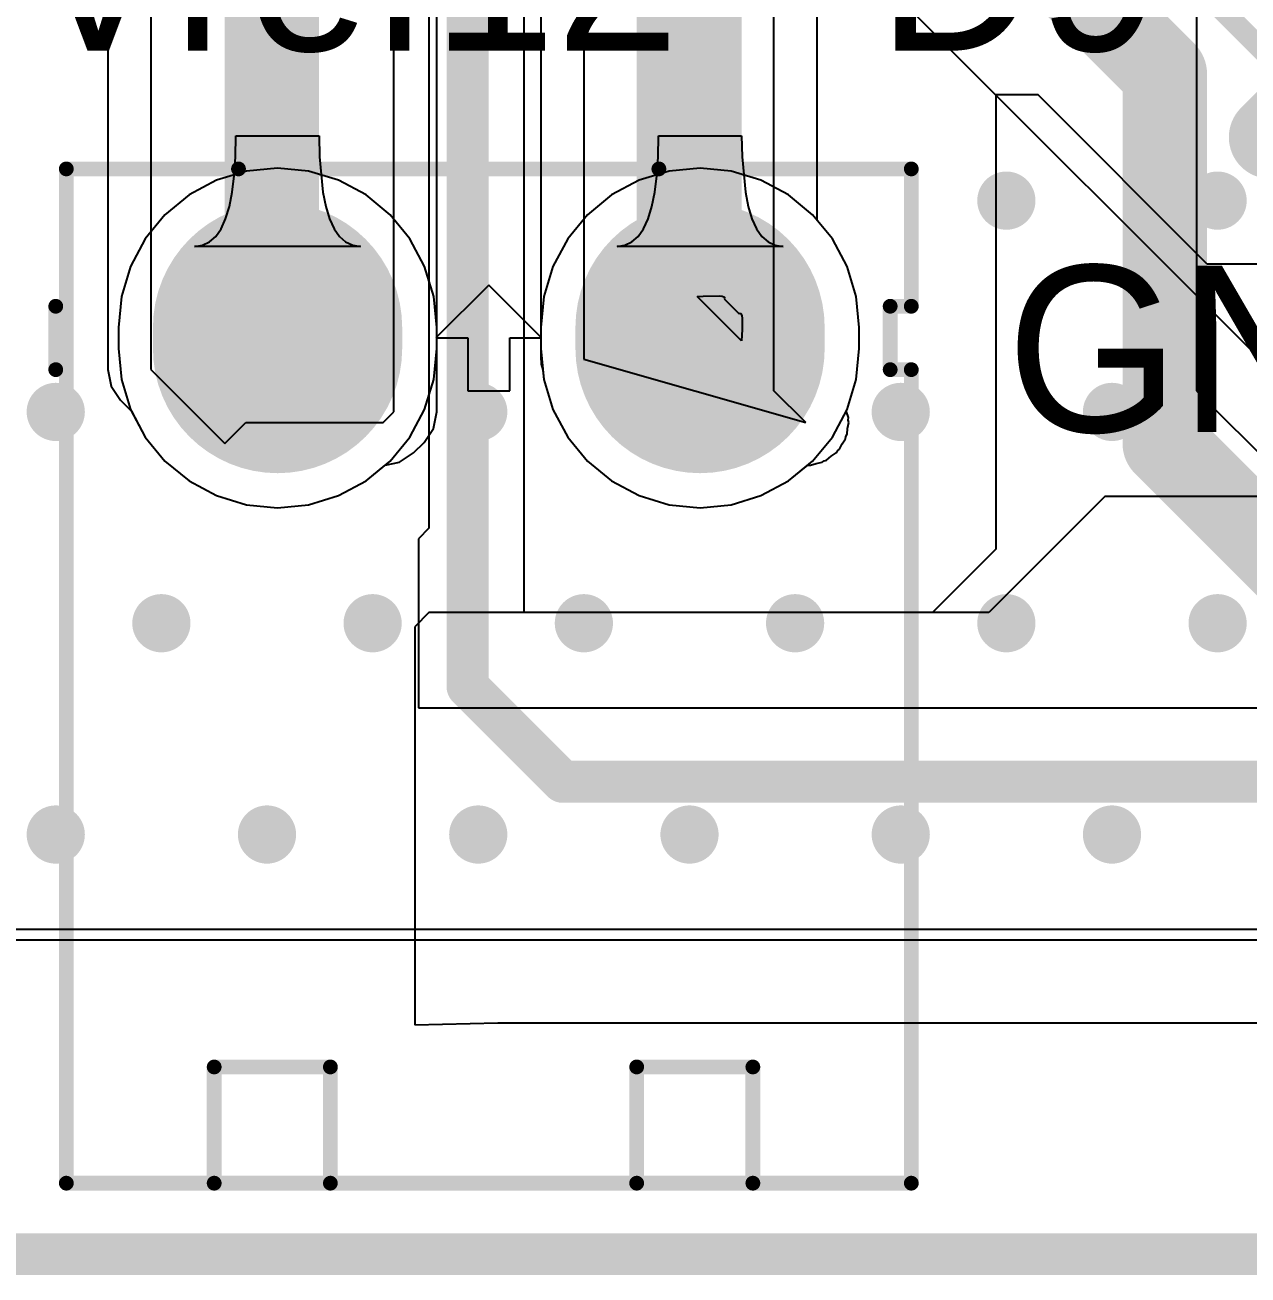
# Model space of a CAD drawing. Header units: millimetres. Extents: x -0.28 to 4.38, y -0.01 to 4.88.
# Drawn here: x 1.025 to 1.604, y -0.013 to 0.578 of the extents above; entities that cross this region are included whole.
import ezdxf

# ---------------------------------------------------------------- set-up
doc = ezdxf.new("R2010")
doc.units = ezdxf.units.MM
doc.header["$MEASUREMENT"] = 0
for name, color, linetype in [('BottomLayer', 5, 'Continuous'), ('BottomSolder', 6, 'Continuous'), ('Mechanical1', 6, 'Continuous'), ('MultiLayer', 9, 'Continuous'), ('PadHoleLayer', 156, 'Continuous'), ('TopLayer', 1, 'Continuous'), ('TopOverlay', 2, 'Continuous'), ('TopSolder', 216, 'Continuous'), ('ViaHoleLayer', 16, 'Continuous')]:
    doc.layers.add(name, color=color, linetype=linetype)

# ---------------------------------------------------------------- blocks, each defined once
blk = doc.blocks.new('KF2_5_08T_88')
at = {"layer": 'BottomLayer', "const_width": 0.11}
for points in [[(0, 0.005), (0, -0.005)], [(0.2, 0.005), (0.2, -0.005)]]:
    blk.add_lwpolyline(points, dxfattribs=at)
at = {"layer": 'BottomLayer', "const_width": 0.055}
for points in [[(-0.0275, 0.005, 1), (0.0275, 0.005, 1)], [(0.1725, 0.005, 1), (0.2275, 0.005, 1)], [(-0.0275, -0.005, 1), (0.0275, -0.005, 1)], [(0.1725, -0.005, 1), (0.2275, -0.005, 1)]]:
    blk.add_lwpolyline(points, format="xyb", close=True, dxfattribs=at)
at = {"layer": 'BottomSolder', "const_width": 0.118}
for points in [[(0, 0.005), (0, -0.005)], [(0.2, 0.005), (0.2, -0.005)]]:
    blk.add_lwpolyline(points, dxfattribs=at)
at = {"layer": 'BottomSolder', "const_width": 0.059}
for points in [[(-0.0295, 0.005, 1), (0.0295, 0.005, 1)], [(0.1705, 0.005, 1), (0.2295, 0.005, 1)], [(-0.0295, -0.005, 1), (0.0295, -0.005, 1)], [(0.1705, -0.005, 1), (0.2295, -0.005, 1)]]:
    blk.add_lwpolyline(points, format="xyb", close=True, dxfattribs=at)
at = {"layer": 'MultiLayer', "const_width": 0.11}
for points in [[(0, 0.005), (0, -0.005)], [(0.2, 0.005), (0.2, -0.005)]]:
    blk.add_lwpolyline(points, dxfattribs=at)
at = {"layer": 'MultiLayer', "const_width": 0.055}
for points in [[(-0.0275, 0.005, 1), (0.0275, 0.005, 1)], [(0.1725, 0.005, 1), (0.2275, 0.005, 1)], [(-0.0275, -0.005, 1), (0.0275, -0.005, 1)], [(0.1725, -0.005, 1), (0.2275, -0.005, 1)]]:
    blk.add_lwpolyline(points, format="xyb", close=True, dxfattribs=at)
at = {"layer": 'PadHoleLayer', "const_width": 0.03}
for points in [[(-0.015, 0, 1), (0.015, 0, 1)], [(0.185, 0, 1), (0.215, 0, 1)]]:
    blk.add_lwpolyline(points, format="xyb", close=True, dxfattribs=at)
at = {"layer": 'TopLayer', "const_width": 0.11}
for points in [[(0, 0.005), (0, -0.005)], [(0.2, 0.005), (0.2, -0.005)]]:
    blk.add_lwpolyline(points, dxfattribs=at)
at = {"layer": 'TopLayer', "const_width": 0.055}
for points in [[(-0.0275, 0.005, 1), (0.0275, 0.005, 1)], [(0.1725, 0.005, 1), (0.2275, 0.005, 1)], [(-0.0275, -0.005, 1), (0.0275, -0.005, 1)], [(0.1725, -0.005, 1), (0.2275, -0.005, 1)]]:
    blk.add_lwpolyline(points, format="xyb", close=True, dxfattribs=at)
at = {"layer": 'TopOverlay'}
for p, q in [((0.1, 0.025), (0.075, 0)), ((0.125, 0), (0.1, 0.025)), ((0.075, 0), (0.09, 0)), ((0.09, 0), (0.09, -0.025)), ((0.11, -0.025), (0.11, 0)), ((0.11, 0), (0.125, 0)), ((0.09, -0.025), (0.11, -0.025))]:
    blk.add_line(p, q, dxfattribs=at)
at = {"layer": 'TopOverlay', "const_width": 0.007}
for points in [[(-0.1, 0.08), (-0.0185, 0.08)], [(-0.1, -0.4), (-0.1, 0.08)], [(-0.0185, 0.08), (0.1805, 0.08)], [(0.1805, 0.08), (0.3, 0.08)], [(0.3, 0.015), (0.3, 0.08)], [(-0.105, -0.015), (-0.105, 0.015)], [(0.29, 0.015), (0.3, 0.015)], [(0.29, -0.015), (0.29, 0.015)], [(0.29, -0.015), (0.3, -0.015)], [(0.3, -0.4), (0.3, -0.015)], [(-0.03, -0.345), (0.025, -0.345)], [(-0.03, -0.4), (-0.03, -0.345)], [(0.025, -0.4), (0.025, -0.345)], [(0.17, -0.345), (0.225, -0.345)], [(0.17, -0.4), (0.17, -0.345)], [(0.225, -0.4), (0.225, -0.345)], [(-0.1, -0.4), (0.3, -0.4)]]:
    blk.add_lwpolyline(points, dxfattribs=at)
at = {"layer": 'TopOverlay', "const_width": 0.0035}
for points in [[(-0.10175, 0.08, 1), (-0.09825, 0.08, 1)], [(-0.10175, 0.08, 1), (-0.09825, 0.08, 1)], [(-0.02025, 0.08, 1), (-0.01675, 0.08, 1)], [(-0.02025, 0.08, 1), (-0.01675, 0.08, 1)], [(0.17875, 0.08, 1), (0.18225, 0.08, 1)], [(0.17875, 0.08, 1), (0.18225, 0.08, 1)], [(0.29825, 0.08, 1), (0.30175, 0.08, 1)], [(0.29825, 0.08, 1), (0.30175, 0.08, 1)], [(-0.10675, 0.015, 1), (-0.10325, 0.015, 1)], [(0.28825, 0.015, 1), (0.29175, 0.015, 1)], [(0.28825, 0.015, 1), (0.29175, 0.015, 1)], [(0.29825, 0.015, 1), (0.30175, 0.015, 1)], [(0.29825, 0.015, 1), (0.30175, 0.015, 1)], [(-0.10675, -0.015, 1), (-0.10325, -0.015, 1)], [(0.28825, -0.015, 1), (0.29175, -0.015, 1)], [(0.28825, -0.015, 1), (0.29175, -0.015, 1)], [(0.29825, -0.015, 1), (0.30175, -0.015, 1)], [(0.29825, -0.015, 1), (0.30175, -0.015, 1)], [(-0.03175, -0.345, 1), (-0.02825, -0.345, 1)], [(-0.03175, -0.345, 1), (-0.02825, -0.345, 1)], [(0.02325, -0.345, 1), (0.02675, -0.345, 1)], [(0.02325, -0.345, 1), (0.02675, -0.345, 1)], [(0.16825, -0.345, 1), (0.17175, -0.345, 1)], [(0.16825, -0.345, 1), (0.17175, -0.345, 1)], [(0.22325, -0.345, 1), (0.22675, -0.345, 1)], [(0.22325, -0.345, 1), (0.22675, -0.345, 1)], [(-0.10175, -0.4, 1), (-0.09825, -0.4, 1)], [(-0.10175, -0.4, 1), (-0.09825, -0.4, 1)], [(-0.03175, -0.4, 1), (-0.02825, -0.4, 1)], [(0.02325, -0.4, 1), (0.02675, -0.4, 1)], [(0.16825, -0.4, 1), (0.17175, -0.4, 1)], [(0.22325, -0.4, 1), (0.22675, -0.4, 1)], [(0.29825, -0.4, 1), (0.30175, -0.4, 1)], [(0.29825, -0.4, 1), (0.30175, -0.4, 1)]]:
    blk.add_lwpolyline(points, format="xyb", close=True, dxfattribs=at)
at = {"layer": 'TopSolder', "const_width": 0.118}
for points in [[(0, 0.005), (0, -0.005)], [(0.2, 0.005), (0.2, -0.005)]]:
    blk.add_lwpolyline(points, dxfattribs=at)
at = {"layer": 'TopSolder', "const_width": 0.059}
for points in [[(-0.0295, 0.005, 1), (0.0295, 0.005, 1)], [(0.1705, 0.005, 1), (0.2295, 0.005, 1)], [(-0.0295, -0.005, 1), (0.0295, -0.005, 1)], [(0.1705, -0.005, 1), (0.2295, -0.005, 1)]]:
    blk.add_lwpolyline(points, format="xyb", close=True, dxfattribs=at)

msp = doc.modelspace()

# ---------------------------------------------------------------- linework, layer by layer
at = {"layer": 'BottomLayer'}
for p, q in [((1.06461, 1.19), (1.06461, 0.415)), ((1.085, 1.19), (1.085, 0.415)), ((1.2, 0.395), (1.2, 1.16)), ((1.21668, 1.14337), (1.21668, 0.34)), ((1.26168, 0.3), (1.26168, 1.13668)), ((1.22039, 0.395), (1.22039, 1.13378)), ((1.26961, 1.135), (1.26961, 0.42)), ((1.29, 1.135), (1.29, 0.42)), ((1.38, 0.405), (1.38, 1.07)), ((1.40039, 0.48575), (1.40039, 0.98036)), ((1.665, 0.365), (1.425, 0.605)), ((1.505, 0.545), (1.485, 0.545)), ((1.485, 0.545), (1.485, 0.33)), ((1.585, 0.465), (1.505, 0.545)), ((1.12512, 0.51568), (1.12532, 0.52562)), ((1.12532, 0.52562), (1.16468, 0.52562)), ((1.16468, 0.52562), (1.16488, 0.51568)), ((1.32512, 0.51568), (1.32532, 0.52562)), ((1.32532, 0.52562), (1.36468, 0.52562)), ((1.36468, 0.52562), (1.36488, 0.51568)), ((1.12453, 0.50679), (1.12512, 0.51568)), ((1.16488, 0.51568), (1.16645, 0.49895)), ((1.32453, 0.50679), (1.32512, 0.51568)), ((1.36488, 0.51568), (1.36645, 0.49895)), ((1.12355, 0.49895), (1.12453, 0.50679)), ((1.32355, 0.49895), (1.32453, 0.50679)), ((1.12218, 0.49215), (1.12355, 0.49895)), ((1.16645, 0.49895), (1.16782, 0.49215)), ((1.32218, 0.49215), (1.32355, 0.49895)), ((1.36645, 0.49895), (1.36782, 0.49215)), ((1.12042, 0.4864), (1.12218, 0.49215)), ((1.16782, 0.49215), (1.16958, 0.4864)), ((1.32042, 0.4864), (1.32218, 0.49215)), ((1.36782, 0.49215), (1.36958, 0.4864)), ((1.11826, 0.48169), (1.12042, 0.4864)), ((1.16958, 0.4864), (1.17174, 0.48169)), ((1.31826, 0.48169), (1.32042, 0.4864)), ((1.36958, 0.4864), (1.37174, 0.48169)), ((1.40056, 0.4856), (1.40039, 0.48575)), ((1.40066, 0.4854), (1.40056, 0.4856)), ((1.40766, 0.47687), (1.40066, 0.4854)), ((1.11571, 0.47803), (1.11826, 0.48169)), ((1.17174, 0.48169), (1.17429, 0.47803)), ((1.31571, 0.47803), (1.31826, 0.48169)), ((1.37174, 0.48169), (1.37429, 0.47803)), ((1.10572, 0.47333), (1.10944, 0.47385)), ((1.18428, 0.47333), (1.10572, 0.47333)), ((1.10944, 0.47385), (1.11277, 0.47542)), ((1.11277, 0.47542), (1.11571, 0.47803)), ((1.17429, 0.47803), (1.17723, 0.47542)), ((1.17723, 0.47542), (1.18056, 0.47385)), ((1.18056, 0.47385), (1.18428, 0.47333)), ((1.30572, 0.47333), (1.30944, 0.47385)), ((1.38428, 0.47333), (1.30572, 0.47333)), ((1.30944, 0.47385), (1.31277, 0.47542)), ((1.31277, 0.47542), (1.31571, 0.47803)), ((1.37429, 0.47803), (1.37723, 0.47542)), ((1.37723, 0.47542), (1.38056, 0.47385)), ((1.38056, 0.47385), (1.38428, 0.47333)), ((1.41463, 0.46384), (1.40766, 0.47687)), ((1.41891, 0.4497), (1.41463, 0.46384)), ((1.75, 0.465), (1.585, 0.465)), ((1.34368, 0.44964), (1.34649, 0.44981)), ((1.36464, 0.42868), (1.34368, 0.44964)), ((1.34649, 0.44981), (1.35432, 0.44987)), ((1.35432, 0.44987), (1.35543, 0.44972)), ((1.35543, 0.44972), (1.3562, 0.44952)), ((1.42036, 0.435), (1.41891, 0.4497)), ((1.3562, 0.44952), (1.35663, 0.44925)), ((1.35672, 0.44893), (1.35646, 0.44854)), ((1.35646, 0.44854), (1.36354, 0.44146)), ((1.35663, 0.44925), (1.35672, 0.44893)), ((1.36354, 0.44146), (1.36393, 0.44172)), ((1.36393, 0.44172), (1.36425, 0.44163)), ((1.36425, 0.44163), (1.36452, 0.4412)), ((1.36452, 0.4412), (1.36472, 0.44043)), ((1.36472, 0.44043), (1.36487, 0.43932)), ((1.36487, 0.43932), (1.36495, 0.43787)), ((1.36495, 0.43787), (1.36492, 0.43395)), ((1.36492, 0.43395), (1.36464, 0.42868)), ((1.42036, 0.425), (1.42036, 0.435)), ((1.41891, 0.4103), (1.42036, 0.425)), ((1.06461, 0.415), (1.06616, 0.4072)), ((1.085, 0.415), (1.12, 0.38)), ((1.26961, 0.42), (1.26984, 0.41885)), ((1.26984, 0.41885), (1.26974, 0.41767)), ((1.26974, 0.41767), (1.27061, 0.41498)), ((1.27061, 0.41498), (1.27064, 0.41481)), ((1.27064, 0.41481), (1.27109, 0.4103)), ((1.29, 0.42), (1.395, 0.39)), ((1.27109, 0.4103), (1.27537, 0.39616)), ((1.41463, 0.39616), (1.41891, 0.4103)), ((1.06616, 0.4072), (1.07058, 0.40058)), ((1.395, 0.39), (1.38, 0.405)), ((1.07058, 0.40058), (1.0758, 0.39536)), ((1.0758, 0.39536), (1.08234, 0.38313)), ((1.195, 0.39), (1.2, 0.395)), ((1.21884, 0.3872), (1.22039, 0.395)), ((1.27537, 0.39616), (1.28234, 0.38313)), ((1.41429, 0.39553), (1.41463, 0.39616)), ((1.41439, 0.39502), (1.41429, 0.39553)), ((1.41526, 0.39233), (1.41439, 0.39502)), ((1.41516, 0.39115), (1.41526, 0.39233)), ((1.41539, 0.39), (1.41516, 0.39115)), ((1.12, 0.38), (1.13, 0.39)), ((1.13, 0.39), (1.195, 0.39)), ((1.21442, 0.38058), (1.21884, 0.3872)), ((1.41461, 0.3844), (1.41484, 0.38722)), ((1.41484, 0.38722), (1.41539, 0.39)), ((1.08234, 0.38313), (1.09171, 0.37171)), ((1.20942, 0.37558), (1.21442, 0.38058)), ((1.28234, 0.38313), (1.29171, 0.37171)), ((1.41097, 0.37732), (1.41227, 0.37984)), ((1.41227, 0.37984), (1.41384, 0.3822)), ((1.41384, 0.3822), (1.41407, 0.38335)), ((1.41407, 0.38335), (1.41461, 0.3844)), ((1.2028, 0.37116), (1.20942, 0.37558)), ((1.4049, 0.37217), (1.40706, 0.37401)), ((1.40706, 0.37401), (1.40942, 0.37558)), ((1.40942, 0.37558), (1.41007, 0.37656)), ((1.41007, 0.37656), (1.41097, 0.37732)), ((1.09171, 0.37171), (1.10313, 0.36234)), ((1.18687, 0.36234), (1.19596, 0.3698)), ((1.19596, 0.3698), (1.2028, 0.37116)), ((1.29171, 0.37171), (1.30313, 0.36234)), ((1.38687, 0.36234), (1.39596, 0.3698)), ((1.39596, 0.3698), (1.39615, 0.36984)), ((1.39615, 0.36984), (1.39733, 0.36974)), ((1.39733, 0.36974), (1.40002, 0.37061)), ((1.40002, 0.37061), (1.4028, 0.37116)), ((1.4028, 0.37116), (1.40378, 0.37181)), ((1.40378, 0.37181), (1.4049, 0.37217)), ((1.10313, 0.36234), (1.11616, 0.35537)), ((1.17384, 0.35537), (1.18687, 0.36234)), ((1.30313, 0.36234), (1.31616, 0.35537)), ((1.37384, 0.35537), (1.38687, 0.36234)), ((1.11616, 0.35537), (1.1303, 0.35109)), ((1.1597, 0.35109), (1.17384, 0.35537)), ((1.31616, 0.35537), (1.3303, 0.35109)), ((1.3597, 0.35109), (1.37384, 0.35537)), ((1.53668, 0.355), (1.48168, 0.3)), ((1.78668, 0.355), (1.53668, 0.355)), ((1.1303, 0.35109), (1.145, 0.34964)), ((1.145, 0.34964), (1.1597, 0.35109)), ((1.3303, 0.35109), (1.345, 0.34964)), ((1.345, 0.34964), (1.3597, 0.35109)), ((1.21668, 0.34), (1.21168, 0.335)), ((1.21168, 0.335), (1.21168, 0.255)), ((1.485, 0.33), (1.455, 0.3)), ((1.21668, 0.3), (1.21, 0.29332)), ((1.455, 0.3), (1.21668, 0.3)), ((1.48168, 0.3), (1.26168, 0.3)), ((1.21, 0.29332), (1.21, 0.105)), ((1.21168, 0.255), (1.78668, 0.255)), ((2.605, 0.15), (1.01152, 0.15)), ((1.21, 0.105), (1.24921, 0.10589)), ((1.24921, 0.10589), (2.51089, 0.10589))]:
    msp.add_line(p, q, dxfattribs=at)
for points, const_width in [([(1.145, 0.43), (1.145, 1.115)], 0.03937), ([(1.345, 0.43), (1.345, 1.09694)], 0.03937), ([(1.48618, 0.69118), (1.68618, 0.49118)], 0.01), ([(1.345, 0.43), (1.36, 0.445)], 0.01)]:
    msp.add_lwpolyline(points, dxfattribs=dict(at, const_width=const_width))
for points, const_width in [([(1.48311, 0.495, 1), (1.49689, 0.495, 1)], 0.01378), ([(1.58311, 0.495, 1), (1.59689, 0.495, 1)], 0.01378), ([(1.13516, 0.43, 1), (1.15484, 0.43, 1)], 0.01969), ([(1.33516, 0.43, 1), (1.35484, 0.43, 1)], 0.01969), ([(1.3575, 0.445, 1), (1.3625, 0.445, 1)], 0.005), ([(1.3425, 0.43, 1), (1.3475, 0.43, 1)], 0.005), ([(1.03311, 0.395, 1), (1.04689, 0.395, 1)], 0.01378), ([(1.23311, 0.395, 1), (1.24689, 0.395, 1)], 0.01378), ([(1.43311, 0.395, 1), (1.44689, 0.395, 1)], 0.01378), ([(1.53311, 0.395, 1), (1.54689, 0.395, 1)], 0.01378), ([(1.08311, 0.295, 1), (1.09689, 0.295, 1)], 0.01378), ([(1.18311, 0.295, 1), (1.19689, 0.295, 1)], 0.01378), ([(1.28311, 0.295, 1), (1.29689, 0.295, 1)], 0.01378), ([(1.38311, 0.295, 1), (1.39689, 0.295, 1)], 0.01378), ([(1.48311, 0.295, 1), (1.49689, 0.295, 1)], 0.01378), ([(1.58311, 0.295, 1), (1.59689, 0.295, 1)], 0.01378), ([(1.03311, 0.195, 1), (1.04689, 0.195, 1)], 0.01378), ([(1.13311, 0.195, 1), (1.14689, 0.195, 1)], 0.01378), ([(1.23311, 0.195, 1), (1.24689, 0.195, 1)], 0.01378), ([(1.33311, 0.195, 1), (1.34689, 0.195, 1)], 0.01378), ([(1.43311, 0.195, 1), (1.44689, 0.195, 1)], 0.01378), ([(1.53311, 0.195, 1), (1.54689, 0.195, 1)], 0.01378)]:
    msp.add_lwpolyline(points, format="xyb", close=True, dxfattribs=dict(at, const_width=const_width))
at = {"layer": 'BottomSolder'}
for points, const_width in [([(1.235, 0.265), (1.235, 1.14)], 0.02), ([(1.335, 0.465), (1.335, 1.09)], 0.04), ([(1.14, 0.45), (1.14, 0.875)], 0.04), ([(1.465, 0.655), (1.565, 0.555)], 0.04), ([(1.565, 0.38), (1.565, 0.555)], 0.04), ([(1.565, 0.38), (1.66, 0.285)], 0.04), ([(1.235, 0.265), (1.28, 0.22)], 0.02), ([(1.28, 0.22), (1.64, 0.22)], 0.02)]:
    msp.add_lwpolyline(points, dxfattribs=dict(at, const_width=const_width))
for points, const_width in [([(1.555, 0.555, 1), (1.575, 0.555, 1)], 0.02), ([(1.555, 0.555, 1), (1.575, 0.555, 1)], 0.02), ([(1.325, 0.465, 1), (1.345, 0.465, 1)], 0.02), ([(1.13, 0.45, 1), (1.15, 0.45, 1)], 0.02), ([(1.555, 0.38, 1), (1.575, 0.38, 1)], 0.02), ([(1.555, 0.38, 1), (1.575, 0.38, 1)], 0.02), ([(1.23, 0.265, 1), (1.24, 0.265, 1)], 0.01), ([(1.23, 0.265, 1), (1.24, 0.265, 1)], 0.01), ([(1.275, 0.22, 1), (1.285, 0.22, 1)], 0.01), ([(1.275, 0.22, 1), (1.285, 0.22, 1)], 0.01)]:
    msp.add_lwpolyline(points, format="xyb", close=True, dxfattribs=dict(at, const_width=const_width))
at = {"layer": 'Mechanical1'}
for const_width in [0.01969, 0.01181]:
    msp.add_lwpolyline([(0.1609, -0.00361), (3.23177, -0.00361)], dxfattribs=dict(at, const_width=const_width))
at = {"layer": 'MultiLayer', "const_width": 0.01378}
for points in [[(1.48311, 0.495, 1), (1.49689, 0.495, 1)], [(1.58311, 0.495, 1), (1.59689, 0.495, 1)], [(1.03311, 0.395, 1), (1.04689, 0.395, 1)], [(1.23311, 0.395, 1), (1.24689, 0.395, 1)], [(1.43311, 0.395, 1), (1.44689, 0.395, 1)], [(1.53311, 0.395, 1), (1.54689, 0.395, 1)], [(1.08311, 0.295, 1), (1.09689, 0.295, 1)], [(1.18311, 0.295, 1), (1.19689, 0.295, 1)], [(1.28311, 0.295, 1), (1.29689, 0.295, 1)], [(1.38311, 0.295, 1), (1.39689, 0.295, 1)], [(1.48311, 0.295, 1), (1.49689, 0.295, 1)], [(1.58311, 0.295, 1), (1.59689, 0.295, 1)], [(1.03311, 0.195, 1), (1.04689, 0.195, 1)], [(1.13311, 0.195, 1), (1.14689, 0.195, 1)], [(1.23311, 0.195, 1), (1.24689, 0.195, 1)], [(1.33311, 0.195, 1), (1.34689, 0.195, 1)], [(1.43311, 0.195, 1), (1.44689, 0.195, 1)], [(1.53311, 0.195, 1), (1.54689, 0.195, 1)]]:
    msp.add_lwpolyline(points, format="xyb", close=True, dxfattribs=at)
at = {"layer": 'TopLayer'}
for p, q in [((1.58, 1.425), (1.58, 0.405)), ((1.1303, 0.50891), (1.11616, 0.50463)), ((1.145, 0.51036), (1.1303, 0.50891)), ((1.1597, 0.50891), (1.145, 0.51036)), ((1.17384, 0.50463), (1.1597, 0.50891)), ((1.3303, 0.50891), (1.31616, 0.50463)), ((1.345, 0.51036), (1.3303, 0.50891)), ((1.3597, 0.50891), (1.345, 0.51036)), ((1.37384, 0.50463), (1.3597, 0.50891)), ((1.11616, 0.50463), (1.10313, 0.49766)), ((1.18687, 0.49766), (1.17384, 0.50463)), ((1.31616, 0.50463), (1.30313, 0.49766)), ((1.38687, 0.49766), (1.37384, 0.50463)), ((1.10313, 0.49766), (1.09171, 0.48829)), ((1.19829, 0.48829), (1.18687, 0.49766)), ((1.30313, 0.49766), (1.29171, 0.48829)), ((1.39829, 0.48829), (1.38687, 0.49766)), ((1.09171, 0.48829), (1.08234, 0.47687)), ((1.20766, 0.47687), (1.19829, 0.48829)), ((1.29171, 0.48829), (1.28234, 0.47687)), ((1.40766, 0.47687), (1.39829, 0.48829)), ((1.08234, 0.47687), (1.07537, 0.46384)), ((1.21463, 0.46384), (1.20766, 0.47687)), ((1.28234, 0.47687), (1.27537, 0.46384)), ((1.41463, 0.46384), (1.40766, 0.47687)), ((1.07537, 0.46384), (1.07109, 0.4497)), ((1.21891, 0.4497), (1.21463, 0.46384)), ((1.27537, 0.46384), (1.27109, 0.4497)), ((1.41891, 0.4497), (1.41463, 0.46384)), ((1.07109, 0.4497), (1.06964, 0.435)), ((1.22036, 0.435), (1.21891, 0.4497)), ((1.27109, 0.4497), (1.26964, 0.435)), ((1.42036, 0.435), (1.41891, 0.4497)), ((1.06964, 0.435), (1.06964, 0.425)), ((1.22036, 0.425), (1.22036, 0.435)), ((1.26964, 0.435), (1.26964, 0.425)), ((1.42036, 0.425), (1.42036, 0.435)), ((1.06964, 0.425), (1.07109, 0.4103)), ((1.21891, 0.4103), (1.22036, 0.425)), ((1.26964, 0.425), (1.27109, 0.4103)), ((1.41891, 0.4103), (1.42036, 0.425)), ((1.07109, 0.4103), (1.07537, 0.39616)), ((1.21463, 0.39616), (1.21891, 0.4103)), ((1.27109, 0.4103), (1.27537, 0.39616)), ((1.41463, 0.39616), (1.41891, 0.4103)), ((1.58, 0.405), (1.625, 0.36)), ((1.07537, 0.39616), (1.08234, 0.38313)), ((1.20766, 0.38313), (1.21463, 0.39616)), ((1.27537, 0.39616), (1.28234, 0.38313)), ((1.40766, 0.38313), (1.41463, 0.39616)), ((1.08234, 0.38313), (1.09171, 0.37171)), ((1.19829, 0.37171), (1.20766, 0.38313)), ((1.28234, 0.38313), (1.29171, 0.37171)), ((1.39829, 0.37171), (1.40766, 0.38313)), ((1.09171, 0.37171), (1.10313, 0.36234)), ((1.18687, 0.36234), (1.19829, 0.37171)), ((1.29171, 0.37171), (1.30313, 0.36234)), ((1.38687, 0.36234), (1.39829, 0.37171)), ((1.10313, 0.36234), (1.11616, 0.35537)), ((1.17384, 0.35537), (1.18687, 0.36234)), ((1.30313, 0.36234), (1.31616, 0.35537)), ((1.37384, 0.35537), (1.38687, 0.36234)), ((1.11616, 0.35537), (1.1303, 0.35109)), ((1.1597, 0.35109), (1.17384, 0.35537)), ((1.31616, 0.35537), (1.3303, 0.35109)), ((1.3597, 0.35109), (1.37384, 0.35537)), ((1.1303, 0.35109), (1.145, 0.34964)), ((1.145, 0.34964), (1.1597, 0.35109)), ((1.3303, 0.35109), (1.345, 0.34964)), ((1.345, 0.34964), (1.3597, 0.35109)), ((2.74258, 0.145), (1.01152, 0.145))]:
    msp.add_line(p, q, dxfattribs=at)
at = {"layer": 'TopLayer', "const_width": 0.03937}
msp.add_lwpolyline([(1.615, 0.525), (1.63, 0.54)], dxfattribs=at)
at = {"layer": 'TopLayer'}
for points, const_width in [([(1.60516, 0.525, 1), (1.62484, 0.525, 1)], 0.01969), ([(1.48311, 0.495, 1), (1.49689, 0.495, 1)], 0.01378), ([(1.58311, 0.495, 1), (1.59689, 0.495, 1)], 0.01378), ([(1.03311, 0.395, 1), (1.04689, 0.395, 1)], 0.01378), ([(1.23311, 0.395, 1), (1.24689, 0.395, 1)], 0.01378), ([(1.43311, 0.395, 1), (1.44689, 0.395, 1)], 0.01378), ([(1.53311, 0.395, 1), (1.54689, 0.395, 1)], 0.01378), ([(1.08311, 0.295, 1), (1.09689, 0.295, 1)], 0.01378), ([(1.18311, 0.295, 1), (1.19689, 0.295, 1)], 0.01378), ([(1.28311, 0.295, 1), (1.29689, 0.295, 1)], 0.01378), ([(1.38311, 0.295, 1), (1.39689, 0.295, 1)], 0.01378), ([(1.48311, 0.295, 1), (1.49689, 0.295, 1)], 0.01378), ([(1.58311, 0.295, 1), (1.59689, 0.295, 1)], 0.01378), ([(1.03311, 0.195, 1), (1.04689, 0.195, 1)], 0.01378), ([(1.13311, 0.195, 1), (1.14689, 0.195, 1)], 0.01378), ([(1.23311, 0.195, 1), (1.24689, 0.195, 1)], 0.01378), ([(1.33311, 0.195, 1), (1.34689, 0.195, 1)], 0.01378), ([(1.43311, 0.195, 1), (1.44689, 0.195, 1)], 0.01378), ([(1.53311, 0.195, 1), (1.54689, 0.195, 1)], 0.01378)]:
    msp.add_lwpolyline(points, format="xyb", close=True, dxfattribs=dict(at, const_width=const_width))
at = {"layer": 'ViaHoleLayer', "const_width": 0.00787}
for points in [[(1.48606, 0.495, 1), (1.49394, 0.495, 1)], [(1.58606, 0.495, 1), (1.59394, 0.495, 1)], [(1.03606, 0.395, 1), (1.04394, 0.395, 1)], [(1.23606, 0.395, 1), (1.24394, 0.395, 1)], [(1.43606, 0.395, 1), (1.44394, 0.395, 1)], [(1.53606, 0.395, 1), (1.54394, 0.395, 1)], [(1.08606, 0.295, 1), (1.09394, 0.295, 1)], [(1.18606, 0.295, 1), (1.19394, 0.295, 1)], [(1.28606, 0.295, 1), (1.29394, 0.295, 1)], [(1.38606, 0.295, 1), (1.39394, 0.295, 1)], [(1.48606, 0.295, 1), (1.49394, 0.295, 1)], [(1.58606, 0.295, 1), (1.59394, 0.295, 1)], [(1.03606, 0.195, 1), (1.04394, 0.195, 1)], [(1.13606, 0.195, 1), (1.14394, 0.195, 1)], [(1.23606, 0.195, 1), (1.24394, 0.195, 1)], [(1.33606, 0.195, 1), (1.34394, 0.195, 1)], [(1.43606, 0.195, 1), (1.44394, 0.195, 1)], [(1.53606, 0.195, 1), (1.54394, 0.195, 1)]]:
    msp.add_lwpolyline(points, format="xyb", close=True, dxfattribs=at)

# ---------------------------------------------------------------- block references
at = {"rotation": 360}
msp.add_blockref('KF2_5_08T_88', (1.145, 0.43), dxfattribs=at)

# ---------------------------------------------------------------- texts
at = {"layer": 'TopOverlay'}
for s, height, p in [('Vref12 - D9 -  PA07', 0.0787402, (1.025, 0.56595)), ('GND', 0.07874, (1.49004, 0.38553))]:
    msp.add_text(s, height=height, dxfattribs=at).set_placement(p)

doc.saveas('drawing.dxf')
